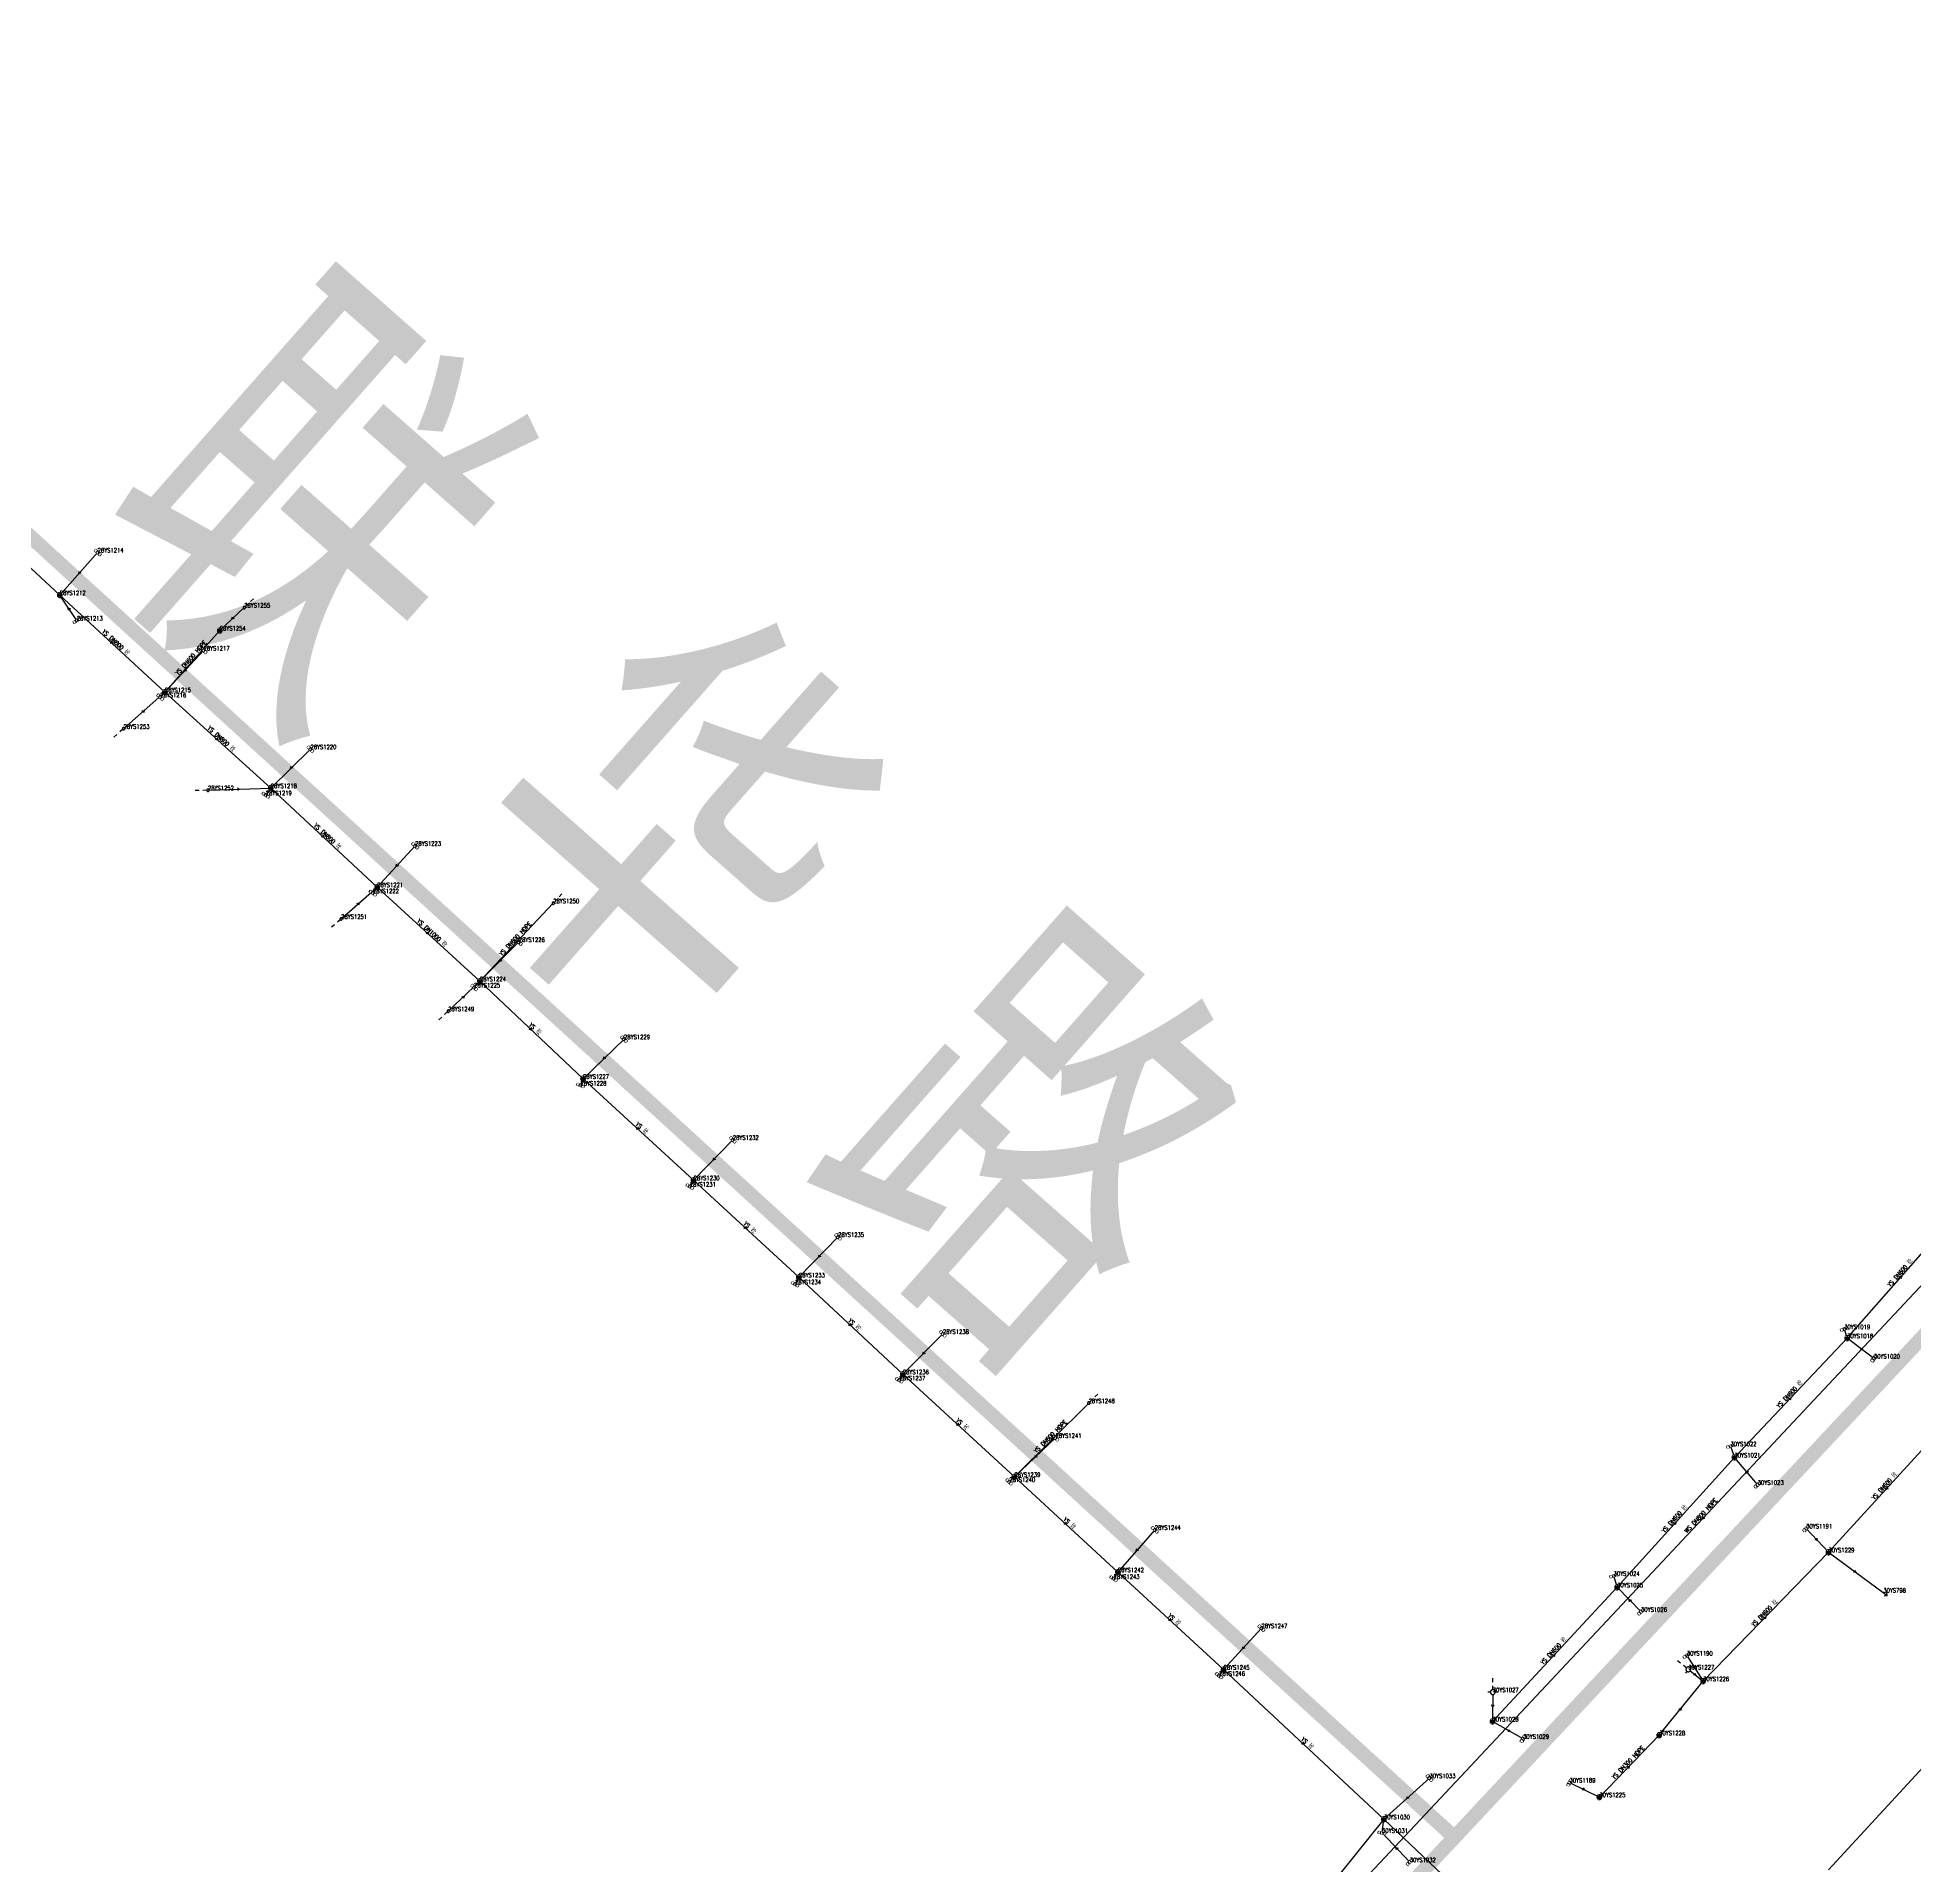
# Model space of a CAD drawing. Extents: x 78813 to 99477, y 2421021 to 2448125.
# Drawn here: x 85523.1 to 85914.4, y 2432373.7 to 2432754.7 of the extents above; entities that cross this region are included whole.
import ezdxf
from ezdxf.enums import TextEntityAlignment as Align

# ---------------------------------------------------------------- set-up
doc = ezdxf.new("R2010")
doc.units = 0
doc.set_wipeout_variables(frame=1)
doc.layers.get('0').update_dxf_attribs({"linetype": 'CONTINUOUS'})
for name, color, linetype in [('DX_WS', 16, 'CONTINUOUS'), ('DX_YS', 42, 'CONTINUOUS'), ('道路', 5, 'CONTINUOUS')]:
    doc.layers.add(name, color=color, linetype=linetype)
for name, color, linetype, true_color in [('WSLINE', 7, 'CONTINUOUS', 0x7f0000), ('YSANNEXE', 7, 'CONTINUOUS', 0xcc9900), ('YSLINE', 7, 'CONTINUOUS', 0xcc9900)]:
    doc.layers.add(name, color=color, linetype=linetype, true_color=true_color)
doc.layers.add('道路名称', color=7, linetype='CONTINUOUS', lineweight=0)
doc.styles.add('CcNameZT', font='txt.SHX', dxfattribs={"width": 0.8, "bigfont": 'HZTXT.SHX'})
doc.styles.get("Standard").update_dxf_attribs({"font": 'txt.shx', "bigfont": 'hztxt.shx'})
doc.styles.add('宋体0.7', font='', dxfattribs={"width": 0.7})
doc.styles.get('宋体0.7').set_extended_font_data('SimSun')

# ---------------------------------------------------------------- blocks, each defined once
blk = doc.blocks.new('LX')
for p, q in [((-0.866, 0.5), (0, 0)), ((0, 0), (-0.866, -0.5))]:
    blk.add_line(p, q)
blk = doc.blocks.new('PS出水口')
for points in [[(0, 0), (1.97, 0)], [(1.15, -0.88), (1.97, 0), (1.11, 0.93)]]:
    blk.add_lwpolyline(points)
blk = doc.blocks.new('PS雨水井')
blk.add_lwpolyline([(1, 0), (1, 0.07), (0.99, 0.14), (0.98, 0.21), (0.96, 0.28), (0.94, 0.34), (0.91, 0.41), (0.88, 0.47), (0.85, 0.53), (0.81, 0.59), (0.77, 0.64), (0.72, 0.69), (0.67, 0.74), (0.62, 0.79), (0.56, 0.83), (0.5, 0.87), (0.44, 0.9), (0.37, 0.93), (0.31, 0.95), (0.24, 0.97), (0.17, 0.98), (0.1, 0.99), (0.03, 1), (-0.03, 1), (-0.1, 0.99), (-0.17, 0.98), (-0.24, 0.97), (-0.31, 0.95), (-0.37, 0.93), (-0.44, 0.9), (-0.5, 0.87), (-0.56, 0.83), (-0.62, 0.79), (-0.67, 0.74), (-0.72, 0.69), (-0.77, 0.64), (-0.81, 0.59), (-0.85, 0.53), (-0.88, 0.47), (-0.91, 0.41), (-0.94, 0.34), (-0.96, 0.28), (-0.98, 0.21), (-0.99, 0.14), (-1, 0.07), (-1, 0), (-1, -0.07), (-0.99, -0.14), (-0.98, -0.21), (-0.96, -0.28), (-0.94, -0.34), (-0.91, -0.41), (-0.88, -0.47), (-0.85, -0.53), (-0.81, -0.59), (-0.77, -0.64), (-0.72, -0.69), (-0.67, -0.74), (-0.62, -0.79), (-0.56, -0.83), (-0.5, -0.87), (-0.44, -0.9), (-0.37, -0.93), (-0.31, -0.95), (-0.24, -0.97), (-0.17, -0.98), (-0.1, -0.99), (-0.03, -1), (0.03, -1), (0.1, -0.99), (0.17, -0.98), (0.24, -0.97), (0.31, -0.95), (0.37, -0.93), (0.44, -0.9), (0.5, -0.87), (0.56, -0.83), (0.62, -0.79), (0.67, -0.74), (0.72, -0.69), (0.77, -0.64), (0.81, -0.59), (0.85, -0.53), (0.88, -0.47), (0.91, -0.41), (0.94, -0.34), (0.96, -0.28), (0.98, -0.21), (0.99, -0.14), (1, 0)], close=True)
blk.add_wipeout([(1, 0), (1, 0.07), (0.99, 0.14), (0.98, 0.21), (0.96, 0.28), (0.94, 0.34), (0.91, 0.41), (0.88, 0.47), (0.85, 0.53), (0.81, 0.59), (0.77, 0.64), (0.72, 0.69), (0.67, 0.74), (0.62, 0.79), (0.56, 0.83), (0.5, 0.87), (0.44, 0.9), (0.37, 0.93), (0.31, 0.95), (0.24, 0.97), (0.17, 0.98), (0.1, 0.99), (0.03, 1), (-0.03, 1), (-0.1, 0.99), (-0.17, 0.98), (-0.24, 0.97), (-0.31, 0.95), (-0.37, 0.93), (-0.44, 0.9), (-0.5, 0.87), (-0.56, 0.83), (-0.62, 0.79), (-0.67, 0.74), (-0.72, 0.69), (-0.77, 0.64), (-0.81, 0.59), (-0.85, 0.53), (-0.88, 0.47), (-0.91, 0.41), (-0.94, 0.34), (-0.96, 0.28), (-0.98, 0.21), (-0.99, 0.14), (-1, 0.07), (-1, 0), (-1, -0.07), (-0.99, -0.14), (-0.98, -0.21), (-0.96, -0.28), (-0.94, -0.34), (-0.91, -0.41), (-0.88, -0.47), (-0.85, -0.53), (-0.81, -0.59), (-0.77, -0.64), (-0.72, -0.69), (-0.67, -0.74), (-0.62, -0.79), (-0.56, -0.83), (-0.5, -0.87), (-0.44, -0.9), (-0.37, -0.93), (-0.31, -0.95), (-0.24, -0.97), (-0.17, -0.98), (-0.1, -0.99), (-0.03, -1), (0.03, -1), (0.1, -0.99), (0.17, -0.98), (0.24, -0.97), (0.31, -0.95), (0.37, -0.93), (0.44, -0.9), (0.5, -0.87), (0.56, -0.83), (0.62, -0.79), (0.67, -0.74), (0.72, -0.69), (0.77, -0.64), (0.81, -0.59), (0.85, -0.53), (0.88, -0.47), (0.91, -0.41), (0.94, -0.34), (0.96, -0.28), (0.98, -0.21), (0.99, -0.14)])
for p, q in [((-1, 0), (0, 0)), ((-0.88, 0.48), (0, 0.47)), ((0, 1), (0, 0)), ((0, 0.47), (0.88, 0.47)), ((0, 0), (0, -1)), ((0, 0), (1, 0)), ((-0.88, -0.48), (0, -0.48)), ((0, -0.48), (0.88, -0.48))]:
    blk.add_line(p, q)
blk = doc.blocks.new('PS雨篦')
blk.add_lwpolyline([(-1.5, 0.5), (0, 0.5), (1.5, 0.5), (1.5, -0.5), (0, -0.5), (-1.5, -0.5)], close=True)
blk.add_wipeout([(-1.5, 0.5), (0, 0.5), (1.5, 0.5), (1.5, -0.5), (0, -0.5), (-1.5, -0.5)])
for p, q in [((-0.51, -0.5), (-0.51, 0.5)), ((0.49, -0.5), (0.49, 0.5))]:
    blk.add_line(p, q)
blk = doc.blocks.new('PS预留口')
blk.add_lwpolyline([(4.2, 0), (5.8, 0)])
blk.add_wipeout([(1, 0), (1, 0.07), (0.99, 0.14), (0.98, 0.21), (0.96, 0.28), (0.94, 0.34), (0.91, 0.41), (0.88, 0.47), (0.85, 0.53), (0.81, 0.59), (0.77, 0.64), (0.72, 0.69), (0.67, 0.74), (0.62, 0.79), (0.56, 0.83), (0.5, 0.87), (0.44, 0.9), (0.37, 0.93), (0.31, 0.95), (0.24, 0.97), (0.17, 0.98), (0.1, 0.99), (0.03, 1), (-0.03, 1), (-0.1, 0.99), (-0.17, 0.98), (-0.24, 0.97), (-0.31, 0.95), (-0.37, 0.93), (-0.44, 0.9), (-0.5, 0.87), (-0.56, 0.83), (-0.62, 0.79), (-0.67, 0.74), (-0.72, 0.69), (-0.77, 0.64), (-0.81, 0.59), (-0.85, 0.53), (-0.88, 0.47), (-0.91, 0.41), (-0.94, 0.34), (-0.96, 0.28), (-0.98, 0.21), (-0.99, 0.14), (-1, 0.07), (-1, 0), (-1, -0.07), (-0.99, -0.14), (-0.98, -0.21), (-0.96, -0.28), (-0.94, -0.34), (-0.91, -0.41), (-0.88, -0.47), (-0.85, -0.53), (-0.81, -0.59), (-0.77, -0.64), (-0.72, -0.69), (-0.67, -0.74), (-0.62, -0.79), (-0.56, -0.83), (-0.5, -0.87), (-0.44, -0.9), (-0.37, -0.93), (-0.31, -0.95), (-0.24, -0.97), (-0.17, -0.98), (-0.1, -0.99), (-0.03, -1), (0.03, -1), (0.1, -0.99), (0.17, -0.98), (0.24, -0.97), (0.31, -0.95), (0.37, -0.93), (0.44, -0.9), (0.5, -0.87), (0.56, -0.83), (0.62, -0.79), (0.67, -0.74), (0.72, -0.69), (0.77, -0.64), (0.81, -0.59), (0.85, -0.53), (0.88, -0.47), (0.91, -0.41), (0.94, -0.34), (0.96, -0.28), (0.98, -0.21), (0.99, -0.14)])
blk.add_line((1, 0), (2.6, 0))
blk.add_lwpolyline([(1, 0), (1, 0.07), (0.99, 0.14), (0.98, 0.21), (0.96, 0.28), (0.94, 0.34), (0.91, 0.41), (0.88, 0.47), (0.85, 0.53), (0.81, 0.59), (0.77, 0.64), (0.72, 0.69), (0.67, 0.74), (0.62, 0.79), (0.56, 0.83), (0.5, 0.87), (0.44, 0.9), (0.37, 0.93), (0.31, 0.95), (0.24, 0.97), (0.17, 0.98), (0.1, 0.99), (0.03, 1), (-0.03, 1), (-0.1, 0.99), (-0.17, 0.98), (-0.24, 0.97), (-0.31, 0.95), (-0.37, 0.93), (-0.44, 0.9), (-0.5, 0.87), (-0.56, 0.83), (-0.62, 0.79), (-0.67, 0.74), (-0.72, 0.69), (-0.77, 0.64), (-0.81, 0.59), (-0.85, 0.53), (-0.88, 0.47), (-0.91, 0.41), (-0.94, 0.34), (-0.96, 0.28), (-0.98, 0.21), (-0.99, 0.14), (-1, 0.07), (-1, 0), (-1, -0.07), (-0.99, -0.14), (-0.98, -0.21), (-0.96, -0.28), (-0.94, -0.34), (-0.91, -0.41), (-0.88, -0.47), (-0.85, -0.53), (-0.81, -0.59), (-0.77, -0.64), (-0.72, -0.69), (-0.67, -0.74), (-0.62, -0.79), (-0.56, -0.83), (-0.5, -0.87), (-0.44, -0.9), (-0.37, -0.93), (-0.31, -0.95), (-0.24, -0.97), (-0.17, -0.98), (-0.1, -0.99), (-0.03, -1), (0.03, -1), (0.1, -0.99), (0.17, -0.98), (0.24, -0.97), (0.31, -0.95), (0.37, -0.93), (0.44, -0.9), (0.5, -0.87), (0.56, -0.83), (0.62, -0.79), (0.67, -0.74), (0.72, -0.69), (0.77, -0.64), (0.81, -0.59), (0.85, -0.53), (0.88, -0.47), (0.91, -0.41), (0.94, -0.34), (0.96, -0.28), (0.98, -0.21), (0.99, -0.14), (1, 0)], close=True)
for points in [[(0, 1), (0, 2)], [(0, -2), (0, -1)]]:
    blk.add_lwpolyline(points)
blk = doc.blocks.new('PS非普查')
blk.add_lwpolyline([(3.7, 0), (5.3, 0)])
blk.add_wipeout([(0.5, 0), (0.5, 0.03), (0.5, 0.07), (0.49, 0.1), (0.48, 0.14), (0.47, 0.17), (0.46, 0.2), (0.44, 0.23), (0.42, 0.26), (0.4, 0.29), (0.38, 0.32), (0.36, 0.35), (0.33, 0.37), (0.31, 0.39), (0.28, 0.41), (0.25, 0.43), (0.22, 0.45), (0.19, 0.46), (0.15, 0.48), (0.12, 0.49), (0.09, 0.49), (0.05, 0.5), (0.02, 0.5), (-0.02, 0.5), (-0.05, 0.5), (-0.09, 0.49), (-0.12, 0.49), (-0.15, 0.48), (-0.19, 0.46), (-0.22, 0.45), (-0.25, 0.43), (-0.28, 0.41), (-0.31, 0.39), (-0.33, 0.37), (-0.36, 0.35), (-0.38, 0.32), (-0.4, 0.29), (-0.42, 0.26), (-0.44, 0.23), (-0.46, 0.2), (-0.47, 0.17), (-0.48, 0.14), (-0.49, 0.1), (-0.5, 0.07), (-0.5, 0.03), (-0.5, 0), (-0.5, -0.03), (-0.5, -0.07), (-0.49, -0.1), (-0.48, -0.14), (-0.47, -0.17), (-0.46, -0.2), (-0.44, -0.23), (-0.42, -0.26), (-0.4, -0.29), (-0.38, -0.32), (-0.36, -0.35), (-0.33, -0.37), (-0.31, -0.39), (-0.28, -0.41), (-0.25, -0.43), (-0.22, -0.45), (-0.19, -0.46), (-0.15, -0.48), (-0.12, -0.49), (-0.09, -0.49), (-0.05, -0.5), (-0.02, -0.5), (0.02, -0.5), (0.05, -0.5), (0.09, -0.49), (0.12, -0.49), (0.15, -0.48), (0.19, -0.46), (0.22, -0.45), (0.25, -0.43), (0.28, -0.41), (0.31, -0.39), (0.33, -0.37), (0.36, -0.35), (0.38, -0.32), (0.4, -0.29), (0.42, -0.26), (0.44, -0.23), (0.46, -0.2), (0.47, -0.17), (0.48, -0.14), (0.49, -0.1), (0.5, -0.07)])
blk.add_line((0.5, 0), (2.1, 0))
blk.add_lwpolyline([(0.5, 0), (0.5, 0.03), (0.5, 0.07), (0.49, 0.1), (0.48, 0.14), (0.47, 0.17), (0.46, 0.2), (0.44, 0.23), (0.42, 0.26), (0.4, 0.29), (0.38, 0.32), (0.36, 0.35), (0.33, 0.37), (0.31, 0.39), (0.28, 0.41), (0.25, 0.43), (0.22, 0.45), (0.19, 0.46), (0.15, 0.48), (0.12, 0.49), (0.09, 0.49), (0.05, 0.5), (0.02, 0.5), (-0.02, 0.5), (-0.05, 0.5), (-0.09, 0.49), (-0.12, 0.49), (-0.15, 0.48), (-0.19, 0.46), (-0.22, 0.45), (-0.25, 0.43), (-0.28, 0.41), (-0.31, 0.39), (-0.33, 0.37), (-0.36, 0.35), (-0.38, 0.32), (-0.4, 0.29), (-0.42, 0.26), (-0.44, 0.23), (-0.46, 0.2), (-0.47, 0.17), (-0.48, 0.14), (-0.49, 0.1), (-0.5, 0.07), (-0.5, 0.03), (-0.5, 0), (-0.5, -0.03), (-0.5, -0.07), (-0.49, -0.1), (-0.48, -0.14), (-0.47, -0.17), (-0.46, -0.2), (-0.44, -0.23), (-0.42, -0.26), (-0.4, -0.29), (-0.38, -0.32), (-0.36, -0.35), (-0.33, -0.37), (-0.31, -0.39), (-0.28, -0.41), (-0.25, -0.43), (-0.22, -0.45), (-0.19, -0.46), (-0.15, -0.48), (-0.12, -0.49), (-0.09, -0.49), (-0.05, -0.5), (-0.02, -0.5), (0.02, -0.5), (0.05, -0.5), (0.09, -0.49), (0.12, -0.49), (0.15, -0.48), (0.19, -0.46), (0.22, -0.45), (0.25, -0.43), (0.28, -0.41), (0.31, -0.39), (0.33, -0.37), (0.36, -0.35), (0.38, -0.32), (0.4, -0.29), (0.42, -0.26), (0.44, -0.23), (0.46, -0.2), (0.47, -0.17), (0.48, -0.14), (0.49, -0.1), (0.5, -0.07), (0.5, 0)], close=True)

msp = doc.modelspace()

# ---------------------------------------------------------------- linework, layer by layer
at = {"layer": 'WSLINE'}
for p, q in [((85947.36, 2432528.13), (85792.99, 2432363.63)), ((85896.5, 2432372.78), (85944.22, 2432424.52))]:
    msp.add_line(p, q, dxfattribs=at)
at = {"layer": 'YSLINE'}
for p, q in [((85505.65, 2432658.88), (85527.69, 2432638.5)), ((85535.59, 2432647.39), (85527.69, 2432638.5)), ((85527.69, 2432638.5), (85549.63, 2432618.26)), ((85531.24, 2432633.2), (85527.69, 2432638.5)), ((85566.15, 2432635.89), (85561.05, 2432631.1)), ((85561.05, 2432631.1), (85549.63, 2432618.26)), ((85557.68, 2432626.95), (85549.63, 2432618.26)), ((85540.99, 2432610.65), (85549.63, 2432618.26)), ((85548.64, 2432617.19), (85549.63, 2432618.26)), ((85549.63, 2432618.26), (85571.71, 2432598.28)), ((85579.96, 2432606.38), (85571.71, 2432598.28)), ((85558.59, 2432597.82), (85571.71, 2432598.28)), ((85570.66, 2432596.78), (85571.71, 2432598.28)), ((85571.71, 2432598.28), (85593.87, 2432577.63)), ((85601.78, 2432586.25), (85593.87, 2432577.63)), ((85586.36, 2432571), (85593.87, 2432577.63)), ((85593, 2432576.33), (85593.87, 2432577.63)), ((85593.87, 2432577.63), (85615.32, 2432557.99)), ((85630.59, 2432574.26), (85615.32, 2432557.99)), ((85623.41, 2432566.19), (85615.32, 2432557.99)), ((85608.69, 2432551.76), (85615.32, 2432557.99)), ((85614.1, 2432556.71), (85615.32, 2432557.99)), ((85615.32, 2432557.99), (85636.81, 2432537.68)), ((85645.35, 2432545.92), (85636.81, 2432537.68)), ((85636.26, 2432536.27), (85636.81, 2432537.68)), ((85636.81, 2432537.68), (85659.87, 2432516.51)), ((85668.03, 2432524.95), (85659.87, 2432516.51)), ((85659.08, 2432515.19), (85659.87, 2432516.51)), ((85659.87, 2432516.51), (85681.83, 2432496.28)), ((85900.4, 2432483.6), (85923.07, 2432509.4)), ((85690, 2432504.7), (85681.83, 2432496.28)), ((85681.02, 2432494.84), (85681.83, 2432496.28)), ((85681.83, 2432496.28), (85703.5, 2432476.08)), ((85711.85, 2432484.48), (85703.5, 2432476.08)), ((85876.91, 2432458.74), (85900.4, 2432483.6)), ((85899.79, 2432485.49), (85900.4, 2432483.6)), ((85905.99, 2432479.36), (85900.4, 2432483.6)), ((85702.75, 2432474.81), (85703.5, 2432476.08)), ((85703.5, 2432476.08), (85726.75, 2432454.67)), ((85742.25, 2432470.06), (85726.75, 2432454.67)), ((85920.42, 2432465.15), (85896.51, 2432438.96)), ((85735.33, 2432462.82), (85726.75, 2432454.67)), ((85876.08, 2432461.08), (85876.91, 2432458.74)), ((85852.43, 2432431.66), (85876.91, 2432458.74)), ((85881.75, 2432453.04), (85876.91, 2432458.74)), ((85725.69, 2432453.64), (85726.75, 2432454.67)), ((85726.75, 2432454.67), (85748.34, 2432434.83)), ((85756.03, 2432443.66), (85748.34, 2432434.83)), ((85891.86, 2432443.94), (85896.51, 2432438.96)), ((85870.37, 2432412.11), (85896.51, 2432438.96)), ((85896.51, 2432438.96), (85907.94, 2432430.56)), ((85747.45, 2432433.42), (85748.34, 2432434.83)), ((85748.34, 2432434.83), (85770.38, 2432414.5)), ((85851.71, 2432434.06), (85852.43, 2432431.66)), ((85826.46, 2432403.72), (85852.43, 2432431.66)), ((85857.42, 2432426.56), (85852.43, 2432431.66)), ((85778.27, 2432423.17), (85770.38, 2432414.5)), ((85866.96, 2432417.43), (85870.37, 2432412.11)), ((85769.44, 2432413.23), (85770.38, 2432414.5)), ((85770.38, 2432414.5), (85803.81, 2432383.32)), ((85867.29, 2432414.56), (85870.37, 2432412.11)), ((85826.5, 2432409.81), (85826.46, 2432403.72)), ((85861.21, 2432400.83), (85870.37, 2432412.11)), ((85832.82, 2432400.08), (85826.46, 2432403.72)), ((85848.74, 2432387.93), (85861.21, 2432400.83)), ((85813.32, 2432391.9), (85803.81, 2432383.32)), ((85842.52, 2432390.97), (85848.74, 2432387.93)), ((85803.81, 2432383.32), (85780.39, 2432354.28)), ((85803.41, 2432380.47), (85803.81, 2432383.32)), ((85833.24, 2432355.5), (85803.81, 2432383.32)), ((85809.19, 2432374.38), (85803.41, 2432380.47))]:
    msp.add_line(p, q, dxfattribs=at)

# ---------------------------------------------------------------- block references
at = {"layer": 'DX_WS', "xscale": 0.5000000000041096, "yscale": 0.5, "zscale": 0.5, "rotation": 226.8912868717683}
msp.add_blockref('LX', (85870.17, 2432445.88), dxfattribs=at)
at = {"layer": 'DX_YS', "xscale": 0.4999999999827714, "yscale": 0.5, "zscale": 0.5, "rotation": 323.6680913968449}
msp.add_blockref('PS出水口', (85907.94, 2432430.56, 1.39), dxfattribs=at)
at = {"layer": 'YSANNEXE', "yscale": 0.5, "zscale": 0.5}
for p, xscale, rotation in [((85531.64, 2432642.94), 0.50000000014632, 228.6101602728715), ((85538.66, 2432628.38), 0.4999999999256761, 317.4186185119841), ((85553.65, 2432622.6), 0.5000000000745004, 227.4642446757911), ((85545.31, 2432614.45), 0.4999999998787904, 41.25296123318996), ((85560.67, 2432608.27), 0.4999999999871826, 317.9915762995381), ((85575.84, 2432602.33), 0.500000000074041, 224.5994556996546), ((85565.15, 2432598.05), 0.500000000004723, 2.291831200255499), ((85582.79, 2432587.96), 0.5000000000878982, 316.8456606964688), ((85597.82, 2432581.94), 0.5000000000745004, 227.4642446757911), ((85604.59, 2432567.81), 0.4999999999256761, 317.4186185119841), ((85619.37, 2432562.09), 0.5000000001441505, 225.1724135036378), ((85626.06, 2432547.83), 0.5000000000878982, 316.8456606964688), ((85641.08, 2432541.8), 0.49999999992003, 224.0264978868281), ((85648.34, 2432527.09), 0.4999999999256761, 317.4186185119841), ((85663.95, 2432520.73), 0.5000000000623607, 225.7453712877373), ((85670.85, 2432506.39), 0.4999999999256761, 317.4186185119841), ((85685.92, 2432500.49), 0.5000000000623607, 225.7453712877373), ((85911.74, 2432496.5), 0.500000000158134, 48.70141260181136), ((85692.67, 2432486.18), 0.5000000000878982, 316.8456606964688), ((85707.67, 2432480.28), 0.5000000001441505, 225.1724135036378), ((85888.66, 2432471.17), 0.5000000000947901, 46.40958141678438), ((85715.13, 2432465.38), 0.4999999999256761, 317.4186185119841), ((85731.04, 2432458.74), 0.4999999999186057, 223.453540091652), ((85908.47, 2432452.05), 0.5000000000745004, 227.4642446757911), ((85737.54, 2432444.75), 0.4999999999256761, 317.4186185119841), ((85864.67, 2432445.2), 0.5000000000436156, 48.12845479608112), ((85752.18, 2432439.24), 0.5000000001008229, 229.1831180618362), ((85902.22, 2432434.76), 0.500000000044089, 323.7211542417652), ((85759.36, 2432424.66), 0.4999999999256761, 317.4186185119841), ((85883.44, 2432425.53), 0.4999999998289463, 45.83662359235585), ((85774.33, 2432418.83), 0.5000000000745004, 227.4642446757911), ((85839.44, 2432417.69), 0.5000000000658894, 46.98253920664027), ((85826.48, 2432406.76), 0.5000000000199599, 269.8631215064646), ((85865.79, 2432406.47), 0.5000000001585412, 50.99324378081111), ((85829.64, 2432401.9), 0.5000000000581442, 150.1149423128738), ((85787.1, 2432398.91), 0.5000000000878982, 316.8456606964688), ((85854.97, 2432394.38), 0.4999999998289463, 45.83662359235585), ((85845.63, 2432389.45), 0.4999999999186806, 334.0343945800733), ((85808.57, 2432387.61), 0.4999999999172562, 222.3076245014291)]:
    msp.add_blockref('LX', p, dxfattribs=dict(at, xscale=xscale, rotation=rotation))

# ---------------------------------------------------------------- texts
at = {"layer": 'DX_WS', "style": 'CcNameZT', "width": 0.8}
msp.add_text(' WS DN800 HDPE', height=0.9, rotation=46.8199, dxfattribs=at).set_placement((85869.99, 2432446.06, 2.03), align=Align.CENTER)
at = {"layer": 'DX_YS', "style": 'CcNameZT', "width": 0.8}
for s, rotation, p in [(' YS DN800 砼', 317.2983, (85538.83, 2432628.56, 1.5)), (' YS DN800 砼', 317.8723, (85560.84, 2432608.46, 1.46)), (' YS DN800 砼', 317.0189, (85582.96, 2432588.14, 1.46)), (' YS DN1000 砼', 317.5136, (85604.76, 2432568, 1.48)), (' YS 砼', 316.6141, (85626.24, 2432548.02, 1.39)), (' YS 砼', 317.456, (85648.51, 2432527.28, 1.33)), (' YS 砼', 317.3422, (85671.02, 2432506.58, 0.92)), (' YS DN600 砼', 48.7004, (85911.55, 2432496.66, 1.77)), (' YS 砼', 317.0168, (85692.84, 2432486.36, 1)), (' YS DN600 砼', 46.6217, (85888.48, 2432471.34, 1.89)), (' YS 砼', 317.3564, (85715.3, 2432465.56, 1.09)), (' YS DN600 砼', 47.5989, (85908.28, 2432452.22, 1.94)), (' YS DN600 砼', 47.8858, (85864.49, 2432445.37, 2.17)), (' YS 砼', 317.4036, (85737.71, 2432444.93, 0.99)), (' YS DN600 砼', 45.7622, (85883.26, 2432425.71, 2.05)), (' YS 砼', 317.3228, (85759.53, 2432424.84, 1.05)), (' YS DN600 砼', 47.086, (85839.26, 2432417.86, 2.26)), (' YS 砼', 316.9937, (85787.27, 2432399.09, 0.97)), (' YS DN300 HDPE', 45.98, (85854.79, 2432394.56, 2.77))]:
    msp.add_text(s, height=0.9, rotation=rotation, dxfattribs=at).set_placement(p, align=Align.CENTER)
at = {"layer": 'DX_YS', "width": 0.8}
msp.add_text('30YS798', height=0.9, dxfattribs=at).set_placement((85907.94, 2432430.56, 1.39))

# ---------------------------------------------------------------- next in the draw order: block references
at = {"layer": 'DX_YS', "yscale": 0.5, "zscale": 0.5}
for name, p, xscale, rotation in [('PS雨篦', (85535.59, 2432647.39, 3.11), 0.4999999999224651, 138.3864752656386), ('PS非普查', (85566.15, 2432635.89, 2.18), 0.5000000001325685, 43.18261514260197), ('PS雨篦', (85531.24, 2432633.2, 3.03), 0.4999999999239514, 33.78723380636346), ('PS雨篦', (85557.68, 2432626.95, 3.1), 0.4999999999300453, 137.2299321839086), ('PS非普查', (85540.99, 2432610.65, 1.97), 0.500000000104106, 221.3755804840633), ('PS雨篦', (85579.96, 2432606.38, 3.12), 0.4999999998495595, 134.4778375119099), ('PS非普查', (85558.59, 2432597.82, 2.75), 0.5000000000010059, 182.025007340894), ('PS雨篦', (85601.78, 2432586.25, 3.09), 0.4999999998914806, 137.447107835479), ('PS非普查', (85630.59, 2432574.26, 1.96), 0.5000000000963064, 46.80522412844252), ('PS非普查', (85586.36, 2432571, 2.85), 0.5000000000028233, 221.4544475567613), ('PS雨篦', (85623.41, 2432566.19, 2.98), 0.5000000001118481, 135.355170893291), ('PS非普查', (85608.69, 2432551.76, 2.28), 0.499999999921962, 223.2497288858993), ('PS雨篦', (85645.35, 2432545.92, 2.82), 0.5000000000818975, 133.9826988325194), ('PS雨篦', (85636.26, 2432536.27, 2.7), 0.5000000000029757, 338.7907738648027), ('PS雨篦', (85668.03, 2432524.95, 2.79), 0.5000000000023762, 135.9700859037467), ('PS雨篦', (85659.08, 2432515.19, 2.65), 0.5000000000244489, 328.9597641577296), ('PS雨篦', (85690, 2432504.7, 2.89), 0.4999999999171009, 135.8913954044066), ('PS雨篦', (85681.02, 2432494.84, 2.71), 0.5000000000978778, 330.5214888625286), ('PS雨篦', (85711.85, 2432484.48, 2.97), 0.4999999998910554, 135.1745043856115), ('PS雨篦', (85905.99, 2432479.36, 3.11), 0.4999999999058356, 52.8213520955368), ('PS雨篦', (85702.75, 2432474.81, 2.58), 0.4999999998799566, 329.5010808283459), ('PS非普查', (85742.25, 2432470.06, 1.56), 0.4999999999338723, 44.79971778721507), ('PS雨篦', (85735.33, 2432462.82, 2.95), 0.5000000000501131, 133.5406814987306), ('PS雨篦', (85725.69, 2432453.64, 2.94), 0.4999999999671039, 314.2054179446569), ('PS雨篦', (85881.75, 2432453.04, 3.45), 0.5000000000434949, 40.32135548384019), ('PS雨篦', (85756.03, 2432443.66, 3.07), 0.4999999999243933, 138.9410234662155), ('PS雨篦', (85891.86, 2432443.94, 3.18), 0.4999999998537824, 223.0328472731888), ('PS雨篦', (85857.42, 2432426.56, 3.42), 0.5000000001379707, 44.34680985357473), ('PS雨篦', (85778.27, 2432423.17, 2.95), 0.5000000000854857, 137.713491223939), ('PS雨篦', (85866.96, 2432417.43, 3.16), 0.5000000000944733, 212.6326982565308), ('PS预留口', (85826.5, 2432409.81, 3.47), 0.4999999999006547, 89.58597956614803), ('PS雨篦', (85832.82, 2432400.08, 3.41), 0.4999999998395365, 60.24057046149278), ('PS雨篦', (85813.32, 2432391.9, 2.86), 0.5000000001502485, 132.0733159910539), ('PS雨篦', (85842.52, 2432390.97, 3.07), 0.5000000002007008, 243.9645243718013), ('PS雨篦', (85803.41, 2432380.47, 2.6), 0.4999999999886165, 351.9909587759888), ('PS雨篦', (85809.19, 2432374.38, 3.11), 0.4999999998431441, 43.52699074583739)]:
    msp.add_blockref(name, p, dxfattribs=dict(at, xscale=xscale, rotation=rotation))
at = {"layer": 'DX_YS', "xscale": 0.5, "yscale": 0.5, "zscale": 0.5}
for p in [(85527.69, 2432638.5, 1.5), (85561.05, 2432631.1, 1.74), (85549.63, 2432618.26, 1.46), (85571.71, 2432598.28, 1.46), (85593.87, 2432577.63, 1.48), (85615.32, 2432557.99, 1.39), (85900.4, 2432483.6, 1.77), (85876.91, 2432458.74, 1.89), (85896.51, 2432438.96, 1.5), (85748.34, 2432434.83, 1.05), (85852.43, 2432431.66, 2.17), (85770.38, 2432414.5, 0.98), (85826.46, 2432403.72, 2.26), (85861.21, 2432400.83, 2.14), (85848.74, 2432387.93, 2.77), (85803.81, 2432383.32, 0.69)]:
    msp.add_blockref('PS雨水井', p, dxfattribs=at)

# ---------------------------------------------------------------- next in the draw order: block references
at = {"layer": 'DX_YS', "yscale": 0.5, "zscale": 0.5}
for name, p, xscale, rotation in [('PS雨篦', (85548.64, 2432617.19, 3.06), 0.5000000001571459, 317.0840796187451), ('PS雨篦', (85570.66, 2432596.78, 2.96), 0.4999999998838192, 324.9567405380541), ('PS雨篦', (85593, 2432576.33, 2.94), 0.5000000001107492, 326.2593803336915), ('PS雨篦', (85614.1, 2432556.71, 3.05), 0.500000000003987, 316.3726394026763), ('PS雨篦', (85899.79, 2432485.49, 3.4), 0.4999999999539309, 197.9780543485936), ('PS雨篦', (85876.08, 2432461.08, 3.46), 0.5000000000066392, 199.630563985896), ('PS雨篦', (85747.45, 2432433.42, 3.06), 0.5000000000230314, 327.796679373083), ('PS雨篦', (85851.71, 2432434.06, 3.34), 0.5000000000111725, 196.7760305396008), ('PS预留口', (85867.29, 2432414.56, 2.32), 0.4999999998954111, 141.5198017672546), ('PS雨篦', (85769.44, 2432413.23, 2.53), 0.50000000001068, 323.2316133787321)]:
    msp.add_blockref(name, p, dxfattribs=dict(at, xscale=xscale, rotation=rotation))
at = {"layer": 'DX_YS', "xscale": 0.5, "yscale": 0.5, "zscale": 0.5}
for p in [(85636.81, 2432537.68, 1.33), (85659.87, 2432516.51, 0.92), (85681.83, 2432496.28, 1), (85703.5, 2432476.08, 1.09), (85726.75, 2432454.67, 0.99)]:
    msp.add_blockref('PS雨水井', p, dxfattribs=at)
at = {"layer": 'YSANNEXE', "yscale": 0.5, "zscale": 0.5}
for p, xscale, rotation in [((85529.47, 2432635.85), 0.5000000001431605, 123.7588837363058), ((85563.6, 2432633.5), 0.4999999999186057, 223.453540091652), ((85555.34, 2432624.68), 0.50000000014632, 228.6101602728715), ((85622.96, 2432566.12), 0.5000000000041096, 226.8912868717683), ((85903.2, 2432481.48), 0.4999999998986048, 142.6664910031048), ((85734.5, 2432462.37), 0.500000000074041, 224.5994556996546), ((85879.33, 2432455.89), 0.5000000000899036, 130.061419485076), ((85894.18, 2432441.45), 0.4999999998299261, 312.8349561583958), ((85854.93, 2432429.11), 0.4999999998732122, 134.0721240755114), ((85806.3, 2432377.42), 0.4999999998977985, 133.4991662763766)]:
    msp.add_blockref('LX', p, dxfattribs=dict(at, xscale=xscale, rotation=rotation))

# ---------------------------------------------------------------- next in the draw order: texts
at = {"layer": 'DX_YS', "width": 0.8}
for s, p in [('28YS1214', (85535.59, 2432647.39, 3.11)), ('28YS1212', (85527.69, 2432638.5, 1.5)), ('28YS1255', (85566.15, 2432635.89, 2.18)), ('28YS1213', (85531.24, 2432633.2, 3.03)), ('28YS1254', (85561.05, 2432631.1, 1.74)), ('28YS1217', (85557.68, 2432626.95, 3.1)), ('28YS1253', (85540.99, 2432610.65, 1.97)), ('28YS1220', (85579.96, 2432606.38, 3.12)), ('28YS1252', (85558.59, 2432597.82, 2.75)), ('28YS1223', (85601.78, 2432586.25, 3.09)), ('28YS1250', (85630.59, 2432574.26, 1.96)), ('28YS1251', (85586.36, 2432571, 2.85)), ('28YS1226', (85623.41, 2432566.19, 2.98)), ('28YS1249', (85608.69, 2432551.76, 2.28)), ('28YS1229', (85645.35, 2432545.92, 2.82)), ('28YS1232', (85668.03, 2432524.95, 2.79)), ('28YS1235', (85690, 2432504.7, 2.89)), ('28YS1238', (85711.85, 2432484.48, 2.97)), ('30YS1020', (85905.99, 2432479.36, 3.11)), ('28YS1248', (85742.25, 2432470.06, 1.56)), ('28YS1241', (85735.33, 2432462.82, 2.95)), ('30YS1023', (85881.75, 2432453.04, 3.45)), ('28YS1244', (85756.03, 2432443.66, 3.07)), ('30YS1191', (85891.86, 2432443.94, 3.18)), ('30YS1229', (85896.51, 2432438.96, 1.5)), ('28YS1247', (85778.27, 2432423.17, 2.95)), ('30YS1026', (85857.42, 2432426.56, 3.42)), ('30YS1027', (85826.5, 2432409.81, 3.47)), ('30YS1028', (85826.46, 2432403.72, 2.26)), ('30YS1029', (85832.82, 2432400.08, 3.41)), ('30YS1228', (85861.21, 2432400.83, 2.14)), ('30YS1033', (85813.32, 2432391.9, 2.86)), ('30YS1189', (85842.52, 2432390.97, 3.07)), ('30YS1225', (85848.74, 2432387.93, 2.77)), ('30YS1031', (85803.41, 2432380.47, 2.6)), ('30YS1030', (85803.81, 2432383.32, 0.69)), ('30YS1032', (85809.19, 2432374.38, 3.11))]:
    msp.add_text(s, height=0.9, dxfattribs=at).set_placement(p)
at = {"layer": 'DX_YS', "style": 'CcNameZT', "width": 0.8}
for rotation, p in [(48.3731, (85555.15, 2432624.85, 1.74)), (46.8052, (85622.77, 2432566.29, 1.96)), (44.7997, (85734.33, 2432462.54, 1.56))]:
    msp.add_text(' YS DN600 HDPE', height=0.9, rotation=rotation, dxfattribs=at).set_placement(p, align=Align.CENTER)

# ---------------------------------------------------------------- next in the draw order: linework, layer by layer
at = {"layer": '道路', "const_width": 3, "flags": 128}
msp.add_lwpolyline([(85412.89, 2432749.94), (85818.22, 2432379.8)], dxfattribs=at)

# ---------------------------------------------------------------- next in the draw order: block references
at = {"layer": 'DX_YS', "xscale": 0.5, "yscale": 0.5, "zscale": 0.5}
msp.add_blockref('PS雨水井', (85870.37, 2432412.11, 2.05), dxfattribs=at)
at = {"layer": 'YSANNEXE', "yscale": 0.5, "zscale": 0.5}
for p, xscale, rotation in [((85590.12, 2432574.32), 0.4999999998787904, 41.25296123318996), ((85612.01, 2432554.87), 0.4999999998393814, 42.97183461574548), ((85868.67, 2432414.77), 0.500000000031998, 302.5217158264236)]:
    msp.add_blockref('LX', p, dxfattribs=dict(at, xscale=xscale, rotation=rotation))

# ---------------------------------------------------------------- next in the draw order: texts
at = {"layer": 'DX_YS', "width": 0.8}
for s, p in [('28YS1216', (85548.64, 2432617.19, 3.06)), ('28YS1215', (85549.63, 2432618.26, 1.46)), ('28YS1219', (85570.66, 2432596.78, 2.96)), ('28YS1218', (85571.71, 2432598.28, 1.46)), ('28YS1222', (85593, 2432576.33, 2.94)), ('28YS1221', (85593.87, 2432577.63, 1.48)), ('28YS1225', (85614.1, 2432556.71, 3.05)), ('28YS1224', (85615.32, 2432557.99, 1.39)), ('28YS1227', (85636.81, 2432537.68, 1.33)), ('28YS1228', (85636.26, 2432536.27, 2.7)), ('28YS1231', (85659.08, 2432515.19, 2.65)), ('28YS1230', (85659.87, 2432516.51, 0.92)), ('28YS1234', (85681.02, 2432494.84, 2.71)), ('28YS1233', (85681.83, 2432496.28, 1)), ('30YS1019', (85899.79, 2432485.49, 3.4)), ('30YS1018', (85900.4, 2432483.6, 1.77)), ('28YS1237', (85702.75, 2432474.81, 2.58)), ('28YS1236', (85703.5, 2432476.08, 1.09)), ('30YS1022', (85876.08, 2432461.08, 3.46)), ('30YS1021', (85876.91, 2432458.74, 1.89)), ('28YS1239', (85726.75, 2432454.67, 0.99)), ('28YS1240', (85725.69, 2432453.64, 2.94)), ('28YS1243', (85747.45, 2432433.42, 3.06)), ('28YS1242', (85748.34, 2432434.83, 1.05)), ('30YS1024', (85851.71, 2432434.06, 3.34)), ('30YS1025', (85852.43, 2432431.66, 2.17)), ('30YS1190', (85866.96, 2432417.43, 3.16)), ('28YS1246', (85769.44, 2432413.23, 2.53)), ('28YS1245', (85770.38, 2432414.5, 0.98))]:
    msp.add_text(s, height=0.9, dxfattribs=at).set_placement(p)
at = {"layer": '道路名称', "linetype": 'Continuous', "style": '宋体0.7', "width": 0.7}
msp.add_text('联 华 路', height=70, rotation=318.5882, dxfattribs=at).set_placement((85532.58, 2432653.1))

# ---------------------------------------------------------------- next in the draw order: linework, layer by layer
at = {"layer": '道路', "const_width": 3, "flags": 128}
msp.add_lwpolyline([(85547.9, 2432090.4), (86090.88, 2432670.56), (87397.27, 2434085.09)], dxfattribs=at)

# ---------------------------------------------------------------- next in the draw order: block references
at = {"layer": 'YSANNEXE', "xscale": 0.4999999999494236, "yscale": 0.5, "zscale": 0.5, "rotation": 321.4293230756611}
msp.add_blockref('LX', (85868.83, 2432413.33), dxfattribs=at)

# ---------------------------------------------------------------- next in the draw order: texts
at = {"layer": 'DX_YS', "width": 0.8}
for s, p in [('30YS1227', (85867.29, 2432414.56, 2.32)), ('30YS1226', (85870.37, 2432412.11, 2.05))]:
    msp.add_text(s, height=0.9, dxfattribs=at).set_placement(p)

doc.saveas('drawing.dxf')
